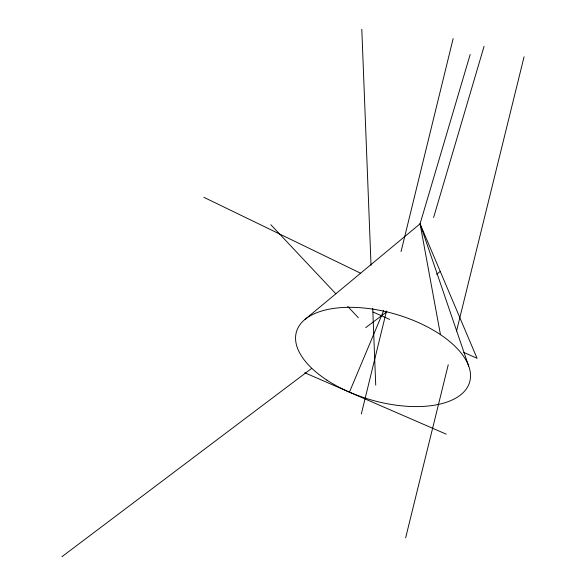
<?xml version="1.0" encoding="UTF-8"?>
<svg xmlns="http://www.w3.org/2000/svg" width="586" height="586" viewBox="0 0 586 586"><rect width="100%" height="100%" fill="white"/><g stroke="black" fill="none" stroke-linecap="round" stroke-linejoin="round"><path stroke-width="0.88" d="M361.328 413.98L386.511 311.027M401.058 251.562L453.154 38.551M405.644 537.809L448.253 364.741M456.553 331.017L524.067 56.783M440.467 334.709L420.067 223.823L470.177 54.469M433.611 217.501L484.065 46.323M349.446 392.151L383.691 310.514M305.123 319.297L420.067 223.823L477.07 358.31L463.76 352.384M61.933 556.7L311.715 368.374M365.759 327.625L386.936 311.657M436.607 274.211L440.254 271.457M304.735 372.747L446.166 434.138M373.092 312.023L389.727 319.429M203.862 197.314L360.756 273.296M270.842 224.716L335.866 293.82M347.747 306.449L358.376 317.744M420.067 223.823L468.705 366.177M361.804 29.3L371.033 265.275M372.711 308.265L375.721 385.097M326.893 380.102A90.178 44.565 16.2 0 0 469.196 383.471A90.178 44.565 16.2 0 0 353.014 307.35A90.178 44.565 16.2 0 0 326.893 380.102"/></g></svg>
